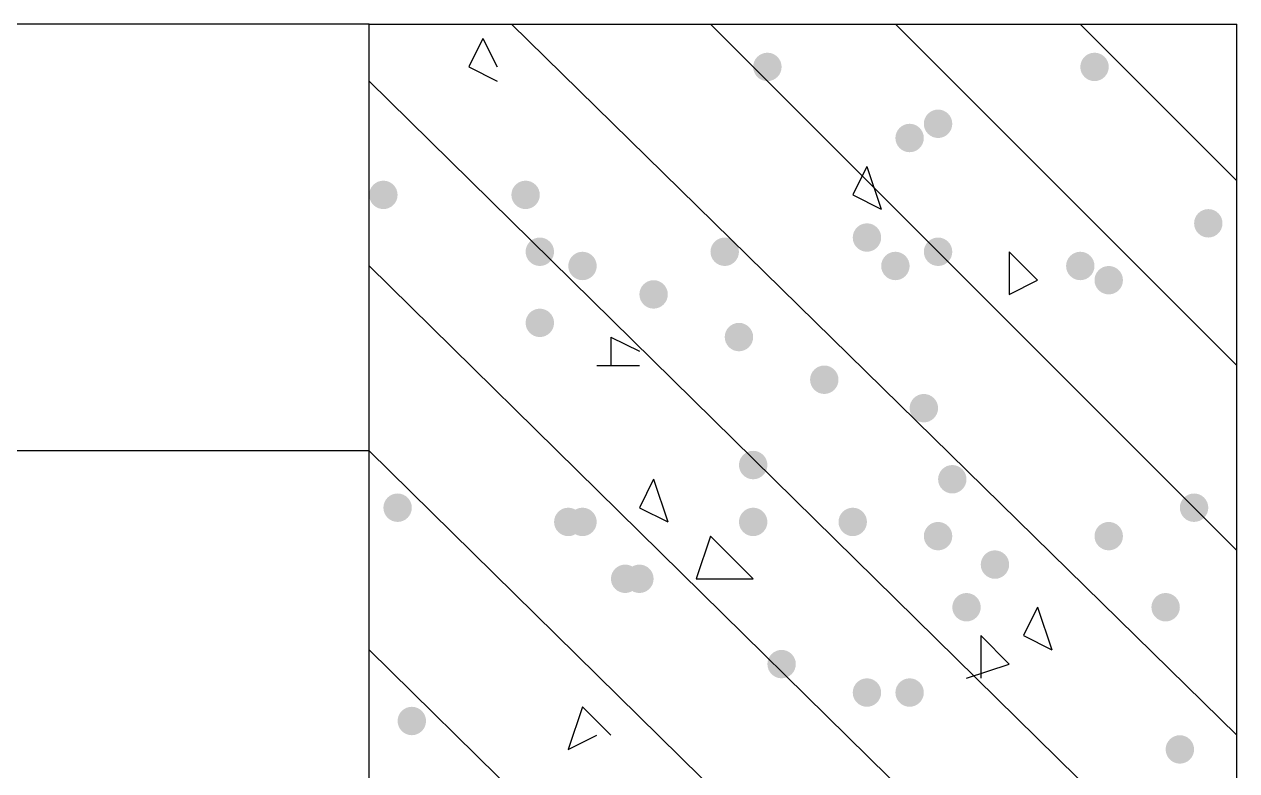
# Model space of a CAD drawing. Header units: inches. Extents: x 11 to 286, y 6 to 196.
# Drawn here: x 183.815 to 187.424, y 105.107 to 107.329 of the extents above; entities that cross this region are included whole.
import ezdxf

# ---------------------------------------------------------------- set-up
doc = ezdxf.new("R2010")
doc.units = ezdxf.units.IN
doc.header["$MEASUREMENT"] = 0
doc.layers.add('PDF_几何图形', color=7, linetype='Continuous')
doc.layers.add('PDF_实体填充', color=7, linetype='Continuous', true_color=0xffffff)

msp = doc.modelspace()

# ---------------------------------------------------------------- hatches: boundary and pattern name
at = {"layer": 'PDF_实体填充', "transparency": 33554559}
h = msp.add_hatch(color=7, dxfattribs=at)
edge = h.paths.add_edge_path(flags=0)
edge.add_spline(control_points=[(186.0691, 107.2021), (186.0691, 107.1788), (186.0501, 107.1598), (186.0268, 107.1598)], knot_values=[0, 0, 0, 0, 1, 1, 1, 1], degree=3, periodic=0)
edge.add_spline(control_points=[(186.0268, 107.1598), (186.0035, 107.1598), (185.9844, 107.1788), (185.9844, 107.2021)], knot_values=[0, 0, 0, 0, 1, 1, 1, 1], degree=3, periodic=0)
edge.add_line((185.9844, 107.2021), (185.9844, 107.2021))
edge.add_spline(control_points=[(185.9844, 107.2021), (185.9844, 107.2254), (186.0035, 107.2444), (186.0268, 107.2444)], knot_values=[0, 0, 0, 0, 1, 1, 1, 1], degree=3, periodic=0)
edge.add_spline(control_points=[(186.0268, 107.2444), (186.0501, 107.2444), (186.0691, 107.2254), (186.0691, 107.2021)], knot_values=[0, 0, 0, 0, 1, 1, 1, 1], degree=3, periodic=0)
edge.add_line((186.0691, 107.2021), (186.0691, 107.2021))
edge.add_line((186.0691, 107.2021), (186.0691, 107.2021))
h = msp.add_hatch(color=7, dxfattribs=at)
edge = h.paths.add_edge_path(flags=0)
edge.add_spline(control_points=[(187.0428, 107.2021), (187.0428, 107.1788), (187.0237, 107.1598), (187.0004, 107.1598)], knot_values=[0, 0, 0, 0, 1, 1, 1, 1], degree=3, periodic=0)
edge.add_spline(control_points=[(187.0004, 107.1598), (186.9772, 107.1598), (186.9581, 107.1788), (186.9581, 107.2021)], knot_values=[0, 0, 0, 0, 1, 1, 1, 1], degree=3, periodic=0)
edge.add_line((186.9581, 107.2021), (186.9581, 107.2021))
edge.add_spline(control_points=[(186.9581, 107.2021), (186.9581, 107.2254), (186.9772, 107.2444), (187.0004, 107.2444)], knot_values=[0, 0, 0, 0, 1, 1, 1, 1], degree=3, periodic=0)
edge.add_spline(control_points=[(187.0004, 107.2444), (187.0237, 107.2444), (187.0428, 107.2254), (187.0428, 107.2021)], knot_values=[0, 0, 0, 0, 1, 1, 1, 1], degree=3, periodic=0)
edge.add_line((187.0428, 107.2021), (187.0428, 107.2021))
edge.add_line((187.0428, 107.2021), (187.0428, 107.2021))
h = msp.add_hatch(color=7, dxfattribs=at)
edge = h.paths.add_edge_path(flags=0)
edge.add_spline(control_points=[(186.5771, 107.0328), (186.5771, 107.0095), (186.5581, 106.9904), (186.5348, 106.9904)], knot_values=[0, 0, 0, 0, 1, 1, 1, 1], degree=3, periodic=0)
edge.add_spline(control_points=[(186.5348, 106.9904), (186.5115, 106.9904), (186.4924, 107.0095), (186.4924, 107.0328)], knot_values=[0, 0, 0, 0, 1, 1, 1, 1], degree=3, periodic=0)
edge.add_line((186.4924, 107.0328), (186.4924, 107.0328))
edge.add_spline(control_points=[(186.4924, 107.0328), (186.4924, 107.0561), (186.5115, 107.0751), (186.5348, 107.0751)], knot_values=[0, 0, 0, 0, 1, 1, 1, 1], degree=3, periodic=0)
edge.add_spline(control_points=[(186.5348, 107.0751), (186.5581, 107.0751), (186.5771, 107.0561), (186.5771, 107.0328)], knot_values=[0, 0, 0, 0, 1, 1, 1, 1], degree=3, periodic=0)
edge.add_line((186.5771, 107.0328), (186.5771, 107.0328))
edge.add_line((186.5771, 107.0328), (186.5771, 107.0328))
h = msp.add_hatch(color=7, dxfattribs=at)
edge = h.paths.add_edge_path(flags=0)
edge.add_spline(control_points=[(186.4924, 106.9904), (186.4924, 106.9672), (186.4734, 106.9481), (186.4501, 106.9481)], knot_values=[0, 0, 0, 0, 1, 1, 1, 1], degree=3, periodic=0)
edge.add_spline(control_points=[(186.4501, 106.9481), (186.4268, 106.9481), (186.4078, 106.9672), (186.4078, 106.9904)], knot_values=[0, 0, 0, 0, 1, 1, 1, 1], degree=3, periodic=0)
edge.add_line((186.4078, 106.9904), (186.4078, 106.9904))
edge.add_spline(control_points=[(186.4078, 106.9904), (186.4078, 107.0137), (186.4268, 107.0328), (186.4501, 107.0328)], knot_values=[0, 0, 0, 0, 1, 1, 1, 1], degree=3, periodic=0)
edge.add_spline(control_points=[(186.4501, 107.0328), (186.4734, 107.0328), (186.4924, 107.0137), (186.4924, 106.9904)], knot_values=[0, 0, 0, 0, 1, 1, 1, 1], degree=3, periodic=0)
edge.add_line((186.4924, 106.9904), (186.4924, 106.9904))
edge.add_line((186.4924, 106.9904), (186.4924, 106.9904))
h = msp.add_hatch(color=7, dxfattribs=at)
edge = h.paths.add_edge_path(flags=0)
edge.add_spline(control_points=[(184.9261, 106.8211), (184.9261, 106.7978), (184.9071, 106.7788), (184.8838, 106.7788)], knot_values=[0, 0, 0, 0, 1, 1, 1, 1], degree=3, periodic=0)
edge.add_spline(control_points=[(184.8838, 106.7788), (184.8605, 106.7788), (184.8414, 106.7978), (184.8414, 106.8211)], knot_values=[0, 0, 0, 0, 1, 1, 1, 1], degree=3, periodic=0)
edge.add_line((184.8414, 106.8211), (184.8414, 106.8211))
edge.add_spline(control_points=[(184.8414, 106.8211), (184.8414, 106.8444), (184.8605, 106.8634), (184.8838, 106.8634)], knot_values=[0, 0, 0, 0, 1, 1, 1, 1], degree=3, periodic=0)
edge.add_spline(control_points=[(184.8838, 106.8634), (184.9071, 106.8634), (184.9261, 106.8444), (184.9261, 106.8211)], knot_values=[0, 0, 0, 0, 1, 1, 1, 1], degree=3, periodic=0)
edge.add_line((184.9261, 106.8211), (184.9261, 106.8211))
edge.add_line((184.9261, 106.8211), (184.9261, 106.8211))
h = msp.add_hatch(color=7, dxfattribs=at)
edge = h.paths.add_edge_path(flags=0)
edge.add_spline(control_points=[(185.3494, 106.8211), (185.3494, 106.7978), (185.3304, 106.7788), (185.3071, 106.7788)], knot_values=[0, 0, 0, 0, 1, 1, 1, 1], degree=3, periodic=0)
edge.add_spline(control_points=[(185.3071, 106.7788), (185.2838, 106.7788), (185.2648, 106.7978), (185.2648, 106.8211)], knot_values=[0, 0, 0, 0, 1, 1, 1, 1], degree=3, periodic=0)
edge.add_line((185.2648, 106.8211), (185.2648, 106.8211))
edge.add_spline(control_points=[(185.2648, 106.8211), (185.2648, 106.8444), (185.2838, 106.8634), (185.3071, 106.8634)], knot_values=[0, 0, 0, 0, 1, 1, 1, 1], degree=3, periodic=0)
edge.add_spline(control_points=[(185.3071, 106.8634), (185.3304, 106.8634), (185.3494, 106.8444), (185.3494, 106.8211)], knot_values=[0, 0, 0, 0, 1, 1, 1, 1], degree=3, periodic=0)
edge.add_line((185.3494, 106.8211), (185.3494, 106.8211))
edge.add_line((185.3494, 106.8211), (185.3494, 106.8211))
h = msp.add_hatch(color=7, dxfattribs=at)
edge = h.paths.add_edge_path(flags=0)
edge.add_spline(control_points=[(187.3814, 106.7364), (187.3814, 106.7132), (187.3624, 106.6941), (187.3391, 106.6941)], knot_values=[0, 0, 0, 0, 1, 1, 1, 1], degree=3, periodic=0)
edge.add_spline(control_points=[(187.3391, 106.6941), (187.3158, 106.6941), (187.2968, 106.7132), (187.2968, 106.7364)], knot_values=[0, 0, 0, 0, 1, 1, 1, 1], degree=3, periodic=0)
edge.add_line((187.2968, 106.7364), (187.2968, 106.7364))
edge.add_spline(control_points=[(187.2968, 106.7364), (187.2968, 106.7597), (187.3158, 106.7788), (187.3391, 106.7788)], knot_values=[0, 0, 0, 0, 1, 1, 1, 1], degree=3, periodic=0)
edge.add_spline(control_points=[(187.3391, 106.7788), (187.3624, 106.7788), (187.3814, 106.7597), (187.3814, 106.7364)], knot_values=[0, 0, 0, 0, 1, 1, 1, 1], degree=3, periodic=0)
edge.add_line((187.3814, 106.7364), (187.3814, 106.7364))
edge.add_line((187.3814, 106.7364), (187.3814, 106.7364))
h = msp.add_hatch(color=7, dxfattribs=at)
edge = h.paths.add_edge_path(flags=0)
edge.add_spline(control_points=[(186.3654, 106.6941), (186.3654, 106.6708), (186.3464, 106.6518), (186.3231, 106.6518)], knot_values=[0, 0, 0, 0, 1, 1, 1, 1], degree=3, periodic=0)
edge.add_spline(control_points=[(186.3231, 106.6518), (186.2998, 106.6518), (186.2808, 106.6708), (186.2808, 106.6941)], knot_values=[0, 0, 0, 0, 1, 1, 1, 1], degree=3, periodic=0)
edge.add_line((186.2808, 106.6941), (186.2808, 106.6941))
edge.add_spline(control_points=[(186.2808, 106.6941), (186.2808, 106.7174), (186.2998, 106.7364), (186.3231, 106.7364)], knot_values=[0, 0, 0, 0, 1, 1, 1, 1], degree=3, periodic=0)
edge.add_spline(control_points=[(186.3231, 106.7364), (186.3464, 106.7364), (186.3654, 106.7174), (186.3654, 106.6941)], knot_values=[0, 0, 0, 0, 1, 1, 1, 1], degree=3, periodic=0)
edge.add_line((186.3654, 106.6941), (186.3654, 106.6941))
edge.add_line((186.3654, 106.6941), (186.3654, 106.6941))
h = msp.add_hatch(color=7, dxfattribs=at)
edge = h.paths.add_edge_path(flags=0)
edge.add_spline(control_points=[(185.3918, 106.6518), (185.3918, 106.6285), (185.3727, 106.6094), (185.3494, 106.6094)], knot_values=[0, 0, 0, 0, 1, 1, 1, 1], degree=3, periodic=0)
edge.add_spline(control_points=[(185.3494, 106.6094), (185.3262, 106.6094), (185.3071, 106.6285), (185.3071, 106.6518)], knot_values=[0, 0, 0, 0, 1, 1, 1, 1], degree=3, periodic=0)
edge.add_line((185.3071, 106.6518), (185.3071, 106.6518))
edge.add_spline(control_points=[(185.3071, 106.6518), (185.3071, 106.6751), (185.3262, 106.6941), (185.3494, 106.6941)], knot_values=[0, 0, 0, 0, 1, 1, 1, 1], degree=3, periodic=0)
edge.add_spline(control_points=[(185.3494, 106.6941), (185.3727, 106.6941), (185.3918, 106.6751), (185.3918, 106.6518)], knot_values=[0, 0, 0, 0, 1, 1, 1, 1], degree=3, periodic=0)
edge.add_line((185.3918, 106.6518), (185.3918, 106.6518))
edge.add_line((185.3918, 106.6518), (185.3918, 106.6518))
h = msp.add_hatch(color=7, dxfattribs=at)
edge = h.paths.add_edge_path(flags=0)
edge.add_spline(control_points=[(185.9421, 106.6518), (185.9421, 106.6285), (185.9231, 106.6094), (185.8998, 106.6094)], knot_values=[0, 0, 0, 0, 1, 1, 1, 1], degree=3, periodic=0)
edge.add_spline(control_points=[(185.8998, 106.6094), (185.8765, 106.6094), (185.8574, 106.6285), (185.8574, 106.6518)], knot_values=[0, 0, 0, 0, 1, 1, 1, 1], degree=3, periodic=0)
edge.add_line((185.8574, 106.6518), (185.8574, 106.6518))
edge.add_spline(control_points=[(185.8574, 106.6518), (185.8574, 106.6751), (185.8765, 106.6941), (185.8998, 106.6941)], knot_values=[0, 0, 0, 0, 1, 1, 1, 1], degree=3, periodic=0)
edge.add_spline(control_points=[(185.8998, 106.6941), (185.9231, 106.6941), (185.9421, 106.6751), (185.9421, 106.6518)], knot_values=[0, 0, 0, 0, 1, 1, 1, 1], degree=3, periodic=0)
edge.add_line((185.9421, 106.6518), (185.9421, 106.6518))
edge.add_line((185.9421, 106.6518), (185.9421, 106.6518))
h = msp.add_hatch(color=7, dxfattribs=at)
edge = h.paths.add_edge_path(flags=0)
edge.add_spline(control_points=[(186.5771, 106.6518), (186.5771, 106.6285), (186.5581, 106.6094), (186.5348, 106.6094)], knot_values=[0, 0, 0, 0, 1, 1, 1, 1], degree=3, periodic=0)
edge.add_spline(control_points=[(186.5348, 106.6094), (186.5115, 106.6094), (186.4924, 106.6285), (186.4924, 106.6518)], knot_values=[0, 0, 0, 0, 1, 1, 1, 1], degree=3, periodic=0)
edge.add_line((186.4924, 106.6518), (186.4924, 106.6518))
edge.add_spline(control_points=[(186.4924, 106.6518), (186.4924, 106.6751), (186.5115, 106.6941), (186.5348, 106.6941)], knot_values=[0, 0, 0, 0, 1, 1, 1, 1], degree=3, periodic=0)
edge.add_spline(control_points=[(186.5348, 106.6941), (186.5581, 106.6941), (186.5771, 106.6751), (186.5771, 106.6518)], knot_values=[0, 0, 0, 0, 1, 1, 1, 1], degree=3, periodic=0)
edge.add_line((186.5771, 106.6518), (186.5771, 106.6518))
edge.add_line((186.5771, 106.6518), (186.5771, 106.6518))
h = msp.add_hatch(color=7, dxfattribs=at)
edge = h.paths.add_edge_path(flags=0)
edge.add_spline(control_points=[(185.5188, 106.6094), (185.5188, 106.5862), (185.4997, 106.5671), (185.4764, 106.5671)], knot_values=[0, 0, 0, 0, 1, 1, 1, 1], degree=3, periodic=0)
edge.add_spline(control_points=[(185.4764, 106.5671), (185.4532, 106.5671), (185.4341, 106.5862), (185.4341, 106.6094)], knot_values=[0, 0, 0, 0, 1, 1, 1, 1], degree=3, periodic=0)
edge.add_line((185.4341, 106.6094), (185.4341, 106.6094))
edge.add_spline(control_points=[(185.4341, 106.6094), (185.4341, 106.6327), (185.4532, 106.6518), (185.4764, 106.6518)], knot_values=[0, 0, 0, 0, 1, 1, 1, 1], degree=3, periodic=0)
edge.add_spline(control_points=[(185.4764, 106.6518), (185.4997, 106.6518), (185.5188, 106.6327), (185.5188, 106.6094)], knot_values=[0, 0, 0, 0, 1, 1, 1, 1], degree=3, periodic=0)
edge.add_line((185.5188, 106.6094), (185.5188, 106.6094))
edge.add_line((185.5188, 106.6094), (185.5188, 106.6094))
h = msp.add_hatch(color=7, dxfattribs=at)
edge = h.paths.add_edge_path(flags=0)
edge.add_spline(control_points=[(186.4501, 106.6094), (186.4501, 106.5862), (186.4311, 106.5671), (186.4078, 106.5671)], knot_values=[0, 0, 0, 0, 1, 1, 1, 1], degree=3, periodic=0)
edge.add_spline(control_points=[(186.4078, 106.5671), (186.3845, 106.5671), (186.3654, 106.5862), (186.3654, 106.6094)], knot_values=[0, 0, 0, 0, 1, 1, 1, 1], degree=3, periodic=0)
edge.add_line((186.3654, 106.6094), (186.3654, 106.6094))
edge.add_spline(control_points=[(186.3654, 106.6094), (186.3654, 106.6327), (186.3845, 106.6518), (186.4078, 106.6518)], knot_values=[0, 0, 0, 0, 1, 1, 1, 1], degree=3, periodic=0)
edge.add_spline(control_points=[(186.4078, 106.6518), (186.4311, 106.6518), (186.4501, 106.6327), (186.4501, 106.6094)], knot_values=[0, 0, 0, 0, 1, 1, 1, 1], degree=3, periodic=0)
edge.add_line((186.4501, 106.6094), (186.4501, 106.6094))
edge.add_line((186.4501, 106.6094), (186.4501, 106.6094))
h = msp.add_hatch(color=7, dxfattribs=at)
edge = h.paths.add_edge_path(flags=0)
edge.add_spline(control_points=[(187.0004, 106.6094), (187.0004, 106.5862), (186.9814, 106.5671), (186.9581, 106.5671)], knot_values=[0, 0, 0, 0, 1, 1, 1, 1], degree=3, periodic=0)
edge.add_spline(control_points=[(186.9581, 106.5671), (186.9348, 106.5671), (186.9158, 106.5862), (186.9158, 106.6094)], knot_values=[0, 0, 0, 0, 1, 1, 1, 1], degree=3, periodic=0)
edge.add_line((186.9158, 106.6094), (186.9158, 106.6094))
edge.add_spline(control_points=[(186.9158, 106.6094), (186.9158, 106.6327), (186.9348, 106.6518), (186.9581, 106.6518)], knot_values=[0, 0, 0, 0, 1, 1, 1, 1], degree=3, periodic=0)
edge.add_spline(control_points=[(186.9581, 106.6518), (186.9814, 106.6518), (187.0004, 106.6327), (187.0004, 106.6094)], knot_values=[0, 0, 0, 0, 1, 1, 1, 1], degree=3, periodic=0)
edge.add_line((187.0004, 106.6094), (187.0004, 106.6094))
edge.add_line((187.0004, 106.6094), (187.0004, 106.6094))
h = msp.add_hatch(color=7, dxfattribs=at)
edge = h.paths.add_edge_path(flags=0)
edge.add_spline(control_points=[(187.0851, 106.5671), (187.0851, 106.5438), (187.0661, 106.5248), (187.0428, 106.5248)], knot_values=[0, 0, 0, 0, 1, 1, 1, 1], degree=3, periodic=0)
edge.add_spline(control_points=[(187.0428, 106.5248), (187.0195, 106.5248), (187.0004, 106.5438), (187.0004, 106.5671)], knot_values=[0, 0, 0, 0, 1, 1, 1, 1], degree=3, periodic=0)
edge.add_line((187.0004, 106.5671), (187.0004, 106.5671))
edge.add_spline(control_points=[(187.0004, 106.5671), (187.0004, 106.5904), (187.0195, 106.6094), (187.0428, 106.6094)], knot_values=[0, 0, 0, 0, 1, 1, 1, 1], degree=3, periodic=0)
edge.add_spline(control_points=[(187.0428, 106.6094), (187.0661, 106.6094), (187.0851, 106.5904), (187.0851, 106.5671)], knot_values=[0, 0, 0, 0, 1, 1, 1, 1], degree=3, periodic=0)
edge.add_line((187.0851, 106.5671), (187.0851, 106.5671))
edge.add_line((187.0851, 106.5671), (187.0851, 106.5671))
h = msp.add_hatch(color=7, dxfattribs=at)
edge = h.paths.add_edge_path(flags=0)
edge.add_spline(control_points=[(185.7304, 106.5248), (185.7304, 106.5015), (185.7114, 106.4824), (185.6881, 106.4824)], knot_values=[0, 0, 0, 0, 1, 1, 1, 1], degree=3, periodic=0)
edge.add_spline(control_points=[(185.6881, 106.4824), (185.6648, 106.4824), (185.6458, 106.5015), (185.6458, 106.5248)], knot_values=[0, 0, 0, 0, 1, 1, 1, 1], degree=3, periodic=0)
edge.add_line((185.6458, 106.5248), (185.6458, 106.5248))
edge.add_spline(control_points=[(185.6458, 106.5248), (185.6458, 106.5481), (185.6648, 106.5671), (185.6881, 106.5671)], knot_values=[0, 0, 0, 0, 1, 1, 1, 1], degree=3, periodic=0)
edge.add_spline(control_points=[(185.6881, 106.5671), (185.7114, 106.5671), (185.7304, 106.5481), (185.7304, 106.5248)], knot_values=[0, 0, 0, 0, 1, 1, 1, 1], degree=3, periodic=0)
edge.add_line((185.7304, 106.5248), (185.7304, 106.5248))
edge.add_line((185.7304, 106.5248), (185.7304, 106.5248))
h = msp.add_hatch(color=7, dxfattribs=at)
edge = h.paths.add_edge_path(flags=0)
edge.add_spline(control_points=[(185.3918, 106.4401), (185.3918, 106.4168), (185.3727, 106.3978), (185.3494, 106.3978)], knot_values=[0, 0, 0, 0, 1, 1, 1, 1], degree=3, periodic=0)
edge.add_spline(control_points=[(185.3494, 106.3978), (185.3262, 106.3978), (185.3071, 106.4168), (185.3071, 106.4401)], knot_values=[0, 0, 0, 0, 1, 1, 1, 1], degree=3, periodic=0)
edge.add_line((185.3071, 106.4401), (185.3071, 106.4401))
edge.add_spline(control_points=[(185.3071, 106.4401), (185.3071, 106.4634), (185.3262, 106.4824), (185.3494, 106.4824)], knot_values=[0, 0, 0, 0, 1, 1, 1, 1], degree=3, periodic=0)
edge.add_spline(control_points=[(185.3494, 106.4824), (185.3727, 106.4824), (185.3918, 106.4634), (185.3918, 106.4401)], knot_values=[0, 0, 0, 0, 1, 1, 1, 1], degree=3, periodic=0)
edge.add_line((185.3918, 106.4401), (185.3918, 106.4401))
edge.add_line((185.3918, 106.4401), (185.3918, 106.4401))
h = msp.add_hatch(color=7, dxfattribs=at)
edge = h.paths.add_edge_path(flags=0)
edge.add_spline(control_points=[(185.9844, 106.3978), (185.9844, 106.3745), (185.9654, 106.3554), (185.9421, 106.3554)], knot_values=[0, 0, 0, 0, 1, 1, 1, 1], degree=3, periodic=0)
edge.add_spline(control_points=[(185.9421, 106.3554), (185.9188, 106.3554), (185.8998, 106.3745), (185.8998, 106.3978)], knot_values=[0, 0, 0, 0, 1, 1, 1, 1], degree=3, periodic=0)
edge.add_line((185.8998, 106.3978), (185.8998, 106.3978))
edge.add_spline(control_points=[(185.8998, 106.3978), (185.8998, 106.4211), (185.9188, 106.4401), (185.9421, 106.4401)], knot_values=[0, 0, 0, 0, 1, 1, 1, 1], degree=3, periodic=0)
edge.add_spline(control_points=[(185.9421, 106.4401), (185.9654, 106.4401), (185.9844, 106.4211), (185.9844, 106.3978)], knot_values=[0, 0, 0, 0, 1, 1, 1, 1], degree=3, periodic=0)
edge.add_line((185.9844, 106.3978), (185.9844, 106.3978))
edge.add_line((185.9844, 106.3978), (185.9844, 106.3978))
h = msp.add_hatch(color=7, dxfattribs=at)
edge = h.paths.add_edge_path(flags=0)
edge.add_spline(control_points=[(186.2384, 106.2708), (186.2384, 106.2475), (186.2194, 106.2284), (186.1961, 106.2284)], knot_values=[0, 0, 0, 0, 1, 1, 1, 1], degree=3, periodic=0)
edge.add_spline(control_points=[(186.1961, 106.2284), (186.1728, 106.2284), (186.1538, 106.2475), (186.1538, 106.2708)], knot_values=[0, 0, 0, 0, 1, 1, 1, 1], degree=3, periodic=0)
edge.add_line((186.1538, 106.2708), (186.1538, 106.2708))
edge.add_spline(control_points=[(186.1538, 106.2708), (186.1538, 106.2941), (186.1728, 106.3131), (186.1961, 106.3131)], knot_values=[0, 0, 0, 0, 1, 1, 1, 1], degree=3, periodic=0)
edge.add_spline(control_points=[(186.1961, 106.3131), (186.2194, 106.3131), (186.2384, 106.2941), (186.2384, 106.2708)], knot_values=[0, 0, 0, 0, 1, 1, 1, 1], degree=3, periodic=0)
edge.add_line((186.2384, 106.2708), (186.2384, 106.2708))
edge.add_line((186.2384, 106.2708), (186.2384, 106.2708))
h = msp.add_hatch(color=7, dxfattribs=at)
edge = h.paths.add_edge_path(flags=0)
edge.add_spline(control_points=[(186.5348, 106.1861), (186.5348, 106.1628), (186.5157, 106.1438), (186.4924, 106.1438)], knot_values=[0, 0, 0, 0, 1, 1, 1, 1], degree=3, periodic=0)
edge.add_spline(control_points=[(186.4924, 106.1438), (186.4692, 106.1438), (186.4501, 106.1628), (186.4501, 106.1861)], knot_values=[0, 0, 0, 0, 1, 1, 1, 1], degree=3, periodic=0)
edge.add_line((186.4501, 106.1861), (186.4501, 106.1861))
edge.add_spline(control_points=[(186.4501, 106.1861), (186.4501, 106.2094), (186.4692, 106.2284), (186.4924, 106.2284)], knot_values=[0, 0, 0, 0, 1, 1, 1, 1], degree=3, periodic=0)
edge.add_spline(control_points=[(186.4924, 106.2284), (186.5157, 106.2284), (186.5348, 106.2094), (186.5348, 106.1861)], knot_values=[0, 0, 0, 0, 1, 1, 1, 1], degree=3, periodic=0)
edge.add_line((186.5348, 106.1861), (186.5348, 106.1861))
edge.add_line((186.5348, 106.1861), (186.5348, 106.1861))
h = msp.add_hatch(color=7, dxfattribs=at)
edge = h.paths.add_edge_path(flags=0)
edge.add_spline(control_points=[(186.0268, 106.0168), (186.0268, 105.9935), (186.0077, 105.9744), (185.9844, 105.9744)], knot_values=[0, 0, 0, 0, 1, 1, 1, 1], degree=3, periodic=0)
edge.add_spline(control_points=[(185.9844, 105.9744), (185.9612, 105.9744), (185.9421, 105.9935), (185.9421, 106.0168)], knot_values=[0, 0, 0, 0, 1, 1, 1, 1], degree=3, periodic=0)
edge.add_line((185.9421, 106.0168), (185.9421, 106.0168))
edge.add_spline(control_points=[(185.9421, 106.0168), (185.9421, 106.0401), (185.9612, 106.0591), (185.9844, 106.0591)], knot_values=[0, 0, 0, 0, 1, 1, 1, 1], degree=3, periodic=0)
edge.add_spline(control_points=[(185.9844, 106.0591), (186.0077, 106.0591), (186.0268, 106.0401), (186.0268, 106.0168)], knot_values=[0, 0, 0, 0, 1, 1, 1, 1], degree=3, periodic=0)
edge.add_line((186.0268, 106.0168), (186.0268, 106.0168))
edge.add_line((186.0268, 106.0168), (186.0268, 106.0168))
h = msp.add_hatch(color=7, dxfattribs=at)
edge = h.paths.add_edge_path(flags=0)
edge.add_spline(control_points=[(186.6194, 105.9744), (186.6194, 105.9512), (186.6004, 105.9321), (186.5771, 105.9321)], knot_values=[0, 0, 0, 0, 1, 1, 1, 1], degree=3, periodic=0)
edge.add_spline(control_points=[(186.5771, 105.9321), (186.5538, 105.9321), (186.5348, 105.9512), (186.5348, 105.9744)], knot_values=[0, 0, 0, 0, 1, 1, 1, 1], degree=3, periodic=0)
edge.add_line((186.5348, 105.9744), (186.5348, 105.9744))
edge.add_spline(control_points=[(186.5348, 105.9744), (186.5348, 105.9977), (186.5538, 106.0168), (186.5771, 106.0168)], knot_values=[0, 0, 0, 0, 1, 1, 1, 1], degree=3, periodic=0)
edge.add_spline(control_points=[(186.5771, 106.0168), (186.6004, 106.0168), (186.6194, 105.9977), (186.6194, 105.9744)], knot_values=[0, 0, 0, 0, 1, 1, 1, 1], degree=3, periodic=0)
edge.add_line((186.6194, 105.9744), (186.6194, 105.9744))
edge.add_line((186.6194, 105.9744), (186.6194, 105.9744))
h = msp.add_hatch(color=7, dxfattribs=at)
edge = h.paths.add_edge_path(flags=0)
edge.add_spline(control_points=[(184.9684, 105.8898), (184.9684, 105.8665), (184.9494, 105.8474), (184.9261, 105.8474)], knot_values=[0, 0, 0, 0, 1, 1, 1, 1], degree=3, periodic=0)
edge.add_spline(control_points=[(184.9261, 105.8474), (184.9028, 105.8474), (184.8838, 105.8665), (184.8838, 105.8898)], knot_values=[0, 0, 0, 0, 1, 1, 1, 1], degree=3, periodic=0)
edge.add_line((184.8838, 105.8898), (184.8838, 105.8898))
edge.add_spline(control_points=[(184.8838, 105.8898), (184.8838, 105.9131), (184.9028, 105.9321), (184.9261, 105.9321)], knot_values=[0, 0, 0, 0, 1, 1, 1, 1], degree=3, periodic=0)
edge.add_spline(control_points=[(184.9261, 105.9321), (184.9494, 105.9321), (184.9684, 105.9131), (184.9684, 105.8898)], knot_values=[0, 0, 0, 0, 1, 1, 1, 1], degree=3, periodic=0)
edge.add_line((184.9684, 105.8898), (184.9684, 105.8898))
edge.add_line((184.9684, 105.8898), (184.9684, 105.8898))
h = msp.add_hatch(color=7, dxfattribs=at)
edge = h.paths.add_edge_path(flags=0)
edge.add_spline(control_points=[(187.3391, 105.8898), (187.3391, 105.8665), (187.3201, 105.8474), (187.2968, 105.8474)], knot_values=[0, 0, 0, 0, 1, 1, 1, 1], degree=3, periodic=0)
edge.add_spline(control_points=[(187.2968, 105.8474), (187.2735, 105.8474), (187.2544, 105.8665), (187.2544, 105.8898)], knot_values=[0, 0, 0, 0, 1, 1, 1, 1], degree=3, periodic=0)
edge.add_line((187.2544, 105.8898), (187.2544, 105.8898))
edge.add_spline(control_points=[(187.2544, 105.8898), (187.2544, 105.9131), (187.2735, 105.9321), (187.2968, 105.9321)], knot_values=[0, 0, 0, 0, 1, 1, 1, 1], degree=3, periodic=0)
edge.add_spline(control_points=[(187.2968, 105.9321), (187.3201, 105.9321), (187.3391, 105.9131), (187.3391, 105.8898)], knot_values=[0, 0, 0, 0, 1, 1, 1, 1], degree=3, periodic=0)
edge.add_line((187.3391, 105.8898), (187.3391, 105.8898))
edge.add_line((187.3391, 105.8898), (187.3391, 105.8898))
h = msp.add_hatch(color=7, dxfattribs=at)
edge = h.paths.add_edge_path(flags=0)
edge.add_spline(control_points=[(185.4764, 105.8474), (185.4764, 105.8242), (185.4574, 105.8051), (185.4341, 105.8051)], knot_values=[0, 0, 0, 0, 1, 1, 1, 1], degree=3, periodic=0)
edge.add_spline(control_points=[(185.4341, 105.8051), (185.4108, 105.8051), (185.3918, 105.8242), (185.3918, 105.8474)], knot_values=[0, 0, 0, 0, 1, 1, 1, 1], degree=3, periodic=0)
edge.add_line((185.3918, 105.8474), (185.3918, 105.8474))
edge.add_spline(control_points=[(185.3918, 105.8474), (185.3918, 105.8707), (185.4108, 105.8898), (185.4341, 105.8898)], knot_values=[0, 0, 0, 0, 1, 1, 1, 1], degree=3, periodic=0)
edge.add_spline(control_points=[(185.4341, 105.8898), (185.4574, 105.8898), (185.4764, 105.8707), (185.4764, 105.8474)], knot_values=[0, 0, 0, 0, 1, 1, 1, 1], degree=3, periodic=0)
edge.add_line((185.4764, 105.8474), (185.4764, 105.8474))
edge.add_line((185.4764, 105.8474), (185.4764, 105.8474))
h = msp.add_hatch(color=7, dxfattribs=at)
edge = h.paths.add_edge_path(flags=0)
edge.add_spline(control_points=[(185.5188, 105.8474), (185.5188, 105.8242), (185.4997, 105.8051), (185.4764, 105.8051)], knot_values=[0, 0, 0, 0, 1, 1, 1, 1], degree=3, periodic=0)
edge.add_spline(control_points=[(185.4764, 105.8051), (185.4532, 105.8051), (185.4341, 105.8242), (185.4341, 105.8474)], knot_values=[0, 0, 0, 0, 1, 1, 1, 1], degree=3, periodic=0)
edge.add_line((185.4341, 105.8474), (185.4341, 105.8474))
edge.add_spline(control_points=[(185.4341, 105.8474), (185.4341, 105.8707), (185.4532, 105.8898), (185.4764, 105.8898)], knot_values=[0, 0, 0, 0, 1, 1, 1, 1], degree=3, periodic=0)
edge.add_spline(control_points=[(185.4764, 105.8898), (185.4997, 105.8898), (185.5188, 105.8707), (185.5188, 105.8474)], knot_values=[0, 0, 0, 0, 1, 1, 1, 1], degree=3, periodic=0)
edge.add_line((185.5188, 105.8474), (185.5188, 105.8474))
edge.add_line((185.5188, 105.8474), (185.5188, 105.8474))
h = msp.add_hatch(color=7, dxfattribs=at)
edge = h.paths.add_edge_path(flags=0)
edge.add_spline(control_points=[(186.0268, 105.8474), (186.0268, 105.8242), (186.0077, 105.8051), (185.9844, 105.8051)], knot_values=[0, 0, 0, 0, 1, 1, 1, 1], degree=3, periodic=0)
edge.add_spline(control_points=[(185.9844, 105.8051), (185.9612, 105.8051), (185.9421, 105.8242), (185.9421, 105.8474)], knot_values=[0, 0, 0, 0, 1, 1, 1, 1], degree=3, periodic=0)
edge.add_line((185.9421, 105.8474), (185.9421, 105.8474))
edge.add_spline(control_points=[(185.9421, 105.8474), (185.9421, 105.8707), (185.9612, 105.8898), (185.9844, 105.8898)], knot_values=[0, 0, 0, 0, 1, 1, 1, 1], degree=3, periodic=0)
edge.add_spline(control_points=[(185.9844, 105.8898), (186.0077, 105.8898), (186.0268, 105.8707), (186.0268, 105.8474)], knot_values=[0, 0, 0, 0, 1, 1, 1, 1], degree=3, periodic=0)
edge.add_line((186.0268, 105.8474), (186.0268, 105.8474))
edge.add_line((186.0268, 105.8474), (186.0268, 105.8474))
h = msp.add_hatch(color=7, dxfattribs=at)
edge = h.paths.add_edge_path(flags=0)
edge.add_spline(control_points=[(186.3231, 105.8474), (186.3231, 105.8242), (186.3041, 105.8051), (186.2808, 105.8051)], knot_values=[0, 0, 0, 0, 1, 1, 1, 1], degree=3, periodic=0)
edge.add_spline(control_points=[(186.2808, 105.8051), (186.2575, 105.8051), (186.2384, 105.8242), (186.2384, 105.8474)], knot_values=[0, 0, 0, 0, 1, 1, 1, 1], degree=3, periodic=0)
edge.add_line((186.2384, 105.8474), (186.2384, 105.8474))
edge.add_spline(control_points=[(186.2384, 105.8474), (186.2384, 105.8707), (186.2575, 105.8898), (186.2808, 105.8898)], knot_values=[0, 0, 0, 0, 1, 1, 1, 1], degree=3, periodic=0)
edge.add_spline(control_points=[(186.2808, 105.8898), (186.3041, 105.8898), (186.3231, 105.8707), (186.3231, 105.8474)], knot_values=[0, 0, 0, 0, 1, 1, 1, 1], degree=3, periodic=0)
edge.add_line((186.3231, 105.8474), (186.3231, 105.8474))
edge.add_line((186.3231, 105.8474), (186.3231, 105.8474))
h = msp.add_hatch(color=7, dxfattribs=at)
edge = h.paths.add_edge_path(flags=0)
edge.add_spline(control_points=[(186.5771, 105.8051), (186.5771, 105.7818), (186.5581, 105.7628), (186.5348, 105.7628)], knot_values=[0, 0, 0, 0, 1, 1, 1, 1], degree=3, periodic=0)
edge.add_spline(control_points=[(186.5348, 105.7628), (186.5115, 105.7628), (186.4924, 105.7818), (186.4924, 105.8051)], knot_values=[0, 0, 0, 0, 1, 1, 1, 1], degree=3, periodic=0)
edge.add_line((186.4924, 105.8051), (186.4924, 105.8051))
edge.add_spline(control_points=[(186.4924, 105.8051), (186.4924, 105.8284), (186.5115, 105.8474), (186.5348, 105.8474)], knot_values=[0, 0, 0, 0, 1, 1, 1, 1], degree=3, periodic=0)
edge.add_spline(control_points=[(186.5348, 105.8474), (186.5581, 105.8474), (186.5771, 105.8284), (186.5771, 105.8051)], knot_values=[0, 0, 0, 0, 1, 1, 1, 1], degree=3, periodic=0)
edge.add_line((186.5771, 105.8051), (186.5771, 105.8051))
edge.add_line((186.5771, 105.8051), (186.5771, 105.8051))
h = msp.add_hatch(color=7, dxfattribs=at)
edge = h.paths.add_edge_path(flags=0)
edge.add_spline(control_points=[(187.0851, 105.8051), (187.0851, 105.7818), (187.0661, 105.7628), (187.0428, 105.7628)], knot_values=[0, 0, 0, 0, 1, 1, 1, 1], degree=3, periodic=0)
edge.add_spline(control_points=[(187.0428, 105.7628), (187.0195, 105.7628), (187.0004, 105.7818), (187.0004, 105.8051)], knot_values=[0, 0, 0, 0, 1, 1, 1, 1], degree=3, periodic=0)
edge.add_line((187.0004, 105.8051), (187.0004, 105.8051))
edge.add_spline(control_points=[(187.0004, 105.8051), (187.0004, 105.8284), (187.0195, 105.8474), (187.0428, 105.8474)], knot_values=[0, 0, 0, 0, 1, 1, 1, 1], degree=3, periodic=0)
edge.add_spline(control_points=[(187.0428, 105.8474), (187.0661, 105.8474), (187.0851, 105.8284), (187.0851, 105.8051)], knot_values=[0, 0, 0, 0, 1, 1, 1, 1], degree=3, periodic=0)
edge.add_line((187.0851, 105.8051), (187.0851, 105.8051))
edge.add_line((187.0851, 105.8051), (187.0851, 105.8051))
h = msp.add_hatch(color=7, dxfattribs=at)
edge = h.paths.add_edge_path(flags=0)
edge.add_spline(control_points=[(186.7464, 105.7204), (186.7464, 105.6972), (186.7274, 105.6781), (186.7041, 105.6781)], knot_values=[0, 0, 0, 0, 1, 1, 1, 1], degree=3, periodic=0)
edge.add_spline(control_points=[(186.7041, 105.6781), (186.6808, 105.6781), (186.6618, 105.6972), (186.6618, 105.7204)], knot_values=[0, 0, 0, 0, 1, 1, 1, 1], degree=3, periodic=0)
edge.add_line((186.6618, 105.7204), (186.6618, 105.7204))
edge.add_spline(control_points=[(186.6618, 105.7204), (186.6618, 105.7437), (186.6808, 105.7628), (186.7041, 105.7628)], knot_values=[0, 0, 0, 0, 1, 1, 1, 1], degree=3, periodic=0)
edge.add_spline(control_points=[(186.7041, 105.7628), (186.7274, 105.7628), (186.7464, 105.7437), (186.7464, 105.7204)], knot_values=[0, 0, 0, 0, 1, 1, 1, 1], degree=3, periodic=0)
edge.add_line((186.7464, 105.7204), (186.7464, 105.7204))
edge.add_line((186.7464, 105.7204), (186.7464, 105.7204))
h = msp.add_hatch(color=7, dxfattribs=at)
edge = h.paths.add_edge_path(flags=0)
edge.add_spline(control_points=[(185.6458, 105.6781), (185.6458, 105.6548), (185.6267, 105.6358), (185.6034, 105.6358)], knot_values=[0, 0, 0, 0, 1, 1, 1, 1], degree=3, periodic=0)
edge.add_spline(control_points=[(185.6034, 105.6358), (185.5802, 105.6358), (185.5611, 105.6548), (185.5611, 105.6781)], knot_values=[0, 0, 0, 0, 1, 1, 1, 1], degree=3, periodic=0)
edge.add_line((185.5611, 105.6781), (185.5611, 105.6781))
edge.add_spline(control_points=[(185.5611, 105.6781), (185.5611, 105.7014), (185.5802, 105.7204), (185.6034, 105.7204)], knot_values=[0, 0, 0, 0, 1, 1, 1, 1], degree=3, periodic=0)
edge.add_spline(control_points=[(185.6034, 105.7204), (185.6267, 105.7204), (185.6458, 105.7014), (185.6458, 105.6781)], knot_values=[0, 0, 0, 0, 1, 1, 1, 1], degree=3, periodic=0)
edge.add_line((185.6458, 105.6781), (185.6458, 105.6781))
edge.add_line((185.6458, 105.6781), (185.6458, 105.6781))
h = msp.add_hatch(color=7, dxfattribs=at)
edge = h.paths.add_edge_path(flags=0)
edge.add_spline(control_points=[(185.6881, 105.6781), (185.6881, 105.6548), (185.6691, 105.6358), (185.6458, 105.6358)], knot_values=[0, 0, 0, 0, 1, 1, 1, 1], degree=3, periodic=0)
edge.add_spline(control_points=[(185.6458, 105.6358), (185.6225, 105.6358), (185.6034, 105.6548), (185.6034, 105.6781)], knot_values=[0, 0, 0, 0, 1, 1, 1, 1], degree=3, periodic=0)
edge.add_line((185.6034, 105.6781), (185.6034, 105.6781))
edge.add_spline(control_points=[(185.6034, 105.6781), (185.6034, 105.7014), (185.6225, 105.7204), (185.6458, 105.7204)], knot_values=[0, 0, 0, 0, 1, 1, 1, 1], degree=3, periodic=0)
edge.add_spline(control_points=[(185.6458, 105.7204), (185.6691, 105.7204), (185.6881, 105.7014), (185.6881, 105.6781)], knot_values=[0, 0, 0, 0, 1, 1, 1, 1], degree=3, periodic=0)
edge.add_line((185.6881, 105.6781), (185.6881, 105.6781))
edge.add_line((185.6881, 105.6781), (185.6881, 105.6781))
h = msp.add_hatch(color=7, dxfattribs=at)
edge = h.paths.add_edge_path(flags=0)
edge.add_spline(control_points=[(186.6618, 105.5934), (186.6618, 105.5702), (186.6427, 105.5511), (186.6194, 105.5511)], knot_values=[0, 0, 0, 0, 1, 1, 1, 1], degree=3, periodic=0)
edge.add_spline(control_points=[(186.6194, 105.5511), (186.5962, 105.5511), (186.5771, 105.5702), (186.5771, 105.5934)], knot_values=[0, 0, 0, 0, 1, 1, 1, 1], degree=3, periodic=0)
edge.add_line((186.5771, 105.5934), (186.5771, 105.5934))
edge.add_spline(control_points=[(186.5771, 105.5934), (186.5771, 105.6167), (186.5962, 105.6358), (186.6194, 105.6358)], knot_values=[0, 0, 0, 0, 1, 1, 1, 1], degree=3, periodic=0)
edge.add_spline(control_points=[(186.6194, 105.6358), (186.6427, 105.6358), (186.6618, 105.6167), (186.6618, 105.5934)], knot_values=[0, 0, 0, 0, 1, 1, 1, 1], degree=3, periodic=0)
edge.add_line((186.6618, 105.5934), (186.6618, 105.5934))
edge.add_line((186.6618, 105.5934), (186.6618, 105.5934))
h = msp.add_hatch(color=7, dxfattribs=at)
edge = h.paths.add_edge_path(flags=0)
edge.add_spline(control_points=[(187.2544, 105.5934), (187.2544, 105.5702), (187.2354, 105.5511), (187.2121, 105.5511)], knot_values=[0, 0, 0, 0, 1, 1, 1, 1], degree=3, periodic=0)
edge.add_spline(control_points=[(187.2121, 105.5511), (187.1888, 105.5511), (187.1698, 105.5702), (187.1698, 105.5934)], knot_values=[0, 0, 0, 0, 1, 1, 1, 1], degree=3, periodic=0)
edge.add_line((187.1698, 105.5934), (187.1698, 105.5934))
edge.add_spline(control_points=[(187.1698, 105.5934), (187.1698, 105.6167), (187.1888, 105.6358), (187.2121, 105.6358)], knot_values=[0, 0, 0, 0, 1, 1, 1, 1], degree=3, periodic=0)
edge.add_spline(control_points=[(187.2121, 105.6358), (187.2354, 105.6358), (187.2544, 105.6167), (187.2544, 105.5934)], knot_values=[0, 0, 0, 0, 1, 1, 1, 1], degree=3, periodic=0)
edge.add_line((187.2544, 105.5934), (187.2544, 105.5934))
edge.add_line((187.2544, 105.5934), (187.2544, 105.5934))
h = msp.add_hatch(color=7, dxfattribs=at)
edge = h.paths.add_edge_path(flags=0)
edge.add_spline(control_points=[(186.1114, 105.4241), (186.1114, 105.4008), (186.0924, 105.3818), (186.0691, 105.3818)], knot_values=[0, 0, 0, 0, 1, 1, 1, 1], degree=3, periodic=0)
edge.add_spline(control_points=[(186.0691, 105.3818), (186.0458, 105.3818), (186.0268, 105.4008), (186.0268, 105.4241)], knot_values=[0, 0, 0, 0, 1, 1, 1, 1], degree=3, periodic=0)
edge.add_line((186.0268, 105.4241), (186.0268, 105.4241))
edge.add_spline(control_points=[(186.0268, 105.4241), (186.0268, 105.4474), (186.0458, 105.4664), (186.0691, 105.4664)], knot_values=[0, 0, 0, 0, 1, 1, 1, 1], degree=3, periodic=0)
edge.add_spline(control_points=[(186.0691, 105.4664), (186.0924, 105.4664), (186.1114, 105.4474), (186.1114, 105.4241)], knot_values=[0, 0, 0, 0, 1, 1, 1, 1], degree=3, periodic=0)
edge.add_line((186.1114, 105.4241), (186.1114, 105.4241))
edge.add_line((186.1114, 105.4241), (186.1114, 105.4241))
h = msp.add_hatch(color=7, dxfattribs=at)
edge = h.paths.add_edge_path(flags=0)
edge.add_spline(control_points=[(186.3654, 105.3394), (186.3654, 105.3162), (186.3464, 105.2971), (186.3231, 105.2971)], knot_values=[0, 0, 0, 0, 1, 1, 1, 1], degree=3, periodic=0)
edge.add_spline(control_points=[(186.3231, 105.2971), (186.2998, 105.2971), (186.2808, 105.3162), (186.2808, 105.3394)], knot_values=[0, 0, 0, 0, 1, 1, 1, 1], degree=3, periodic=0)
edge.add_line((186.2808, 105.3394), (186.2808, 105.3394))
edge.add_spline(control_points=[(186.2808, 105.3394), (186.2808, 105.3627), (186.2998, 105.3818), (186.3231, 105.3818)], knot_values=[0, 0, 0, 0, 1, 1, 1, 1], degree=3, periodic=0)
edge.add_spline(control_points=[(186.3231, 105.3818), (186.3464, 105.3818), (186.3654, 105.3627), (186.3654, 105.3394)], knot_values=[0, 0, 0, 0, 1, 1, 1, 1], degree=3, periodic=0)
edge.add_line((186.3654, 105.3394), (186.3654, 105.3394))
edge.add_line((186.3654, 105.3394), (186.3654, 105.3394))
h = msp.add_hatch(color=7, dxfattribs=at)
edge = h.paths.add_edge_path(flags=0)
edge.add_spline(control_points=[(186.4924, 105.3394), (186.4924, 105.3162), (186.4734, 105.2971), (186.4501, 105.2971)], knot_values=[0, 0, 0, 0, 1, 1, 1, 1], degree=3, periodic=0)
edge.add_spline(control_points=[(186.4501, 105.2971), (186.4268, 105.2971), (186.4078, 105.3162), (186.4078, 105.3394)], knot_values=[0, 0, 0, 0, 1, 1, 1, 1], degree=3, periodic=0)
edge.add_line((186.4078, 105.3394), (186.4078, 105.3394))
edge.add_spline(control_points=[(186.4078, 105.3394), (186.4078, 105.3627), (186.4268, 105.3818), (186.4501, 105.3818)], knot_values=[0, 0, 0, 0, 1, 1, 1, 1], degree=3, periodic=0)
edge.add_spline(control_points=[(186.4501, 105.3818), (186.4734, 105.3818), (186.4924, 105.3627), (186.4924, 105.3394)], knot_values=[0, 0, 0, 0, 1, 1, 1, 1], degree=3, periodic=0)
edge.add_line((186.4924, 105.3394), (186.4924, 105.3394))
edge.add_line((186.4924, 105.3394), (186.4924, 105.3394))
h = msp.add_hatch(color=7, dxfattribs=at)
edge = h.paths.add_edge_path(flags=0)
edge.add_spline(control_points=[(185.0108, 105.2548), (185.0108, 105.2315), (184.9917, 105.2124), (184.9684, 105.2124)], knot_values=[0, 0, 0, 0, 1, 1, 1, 1], degree=3, periodic=0)
edge.add_spline(control_points=[(184.9684, 105.2124), (184.9452, 105.2124), (184.9261, 105.2315), (184.9261, 105.2548)], knot_values=[0, 0, 0, 0, 1, 1, 1, 1], degree=3, periodic=0)
edge.add_line((184.9261, 105.2548), (184.9261, 105.2548))
edge.add_spline(control_points=[(184.9261, 105.2548), (184.9261, 105.2781), (184.9452, 105.2971), (184.9684, 105.2971)], knot_values=[0, 0, 0, 0, 1, 1, 1, 1], degree=3, periodic=0)
edge.add_spline(control_points=[(184.9684, 105.2971), (184.9917, 105.2971), (185.0108, 105.2781), (185.0108, 105.2548)], knot_values=[0, 0, 0, 0, 1, 1, 1, 1], degree=3, periodic=0)
edge.add_line((185.0108, 105.2548), (185.0108, 105.2548))
edge.add_line((185.0108, 105.2548), (185.0108, 105.2548))
h = msp.add_hatch(color=7, dxfattribs=at)
edge = h.paths.add_edge_path(flags=0)
edge.add_spline(control_points=[(187.2968, 105.1701), (187.2968, 105.1468), (187.2777, 105.1278), (187.2544, 105.1278)], knot_values=[0, 0, 0, 0, 1, 1, 1, 1], degree=3, periodic=0)
edge.add_spline(control_points=[(187.2544, 105.1278), (187.2312, 105.1278), (187.2121, 105.1468), (187.2121, 105.1701)], knot_values=[0, 0, 0, 0, 1, 1, 1, 1], degree=3, periodic=0)
edge.add_line((187.2121, 105.1701), (187.2121, 105.1701))
edge.add_spline(control_points=[(187.2121, 105.1701), (187.2121, 105.1934), (187.2312, 105.2124), (187.2544, 105.2124)], knot_values=[0, 0, 0, 0, 1, 1, 1, 1], degree=3, periodic=0)
edge.add_spline(control_points=[(187.2544, 105.2124), (187.2777, 105.2124), (187.2968, 105.1934), (187.2968, 105.1701)], knot_values=[0, 0, 0, 0, 1, 1, 1, 1], degree=3, periodic=0)
edge.add_line((187.2968, 105.1701), (187.2968, 105.1701))
edge.add_line((187.2968, 105.1701), (187.2968, 105.1701))

# ---------------------------------------------------------------- linework, layer by layer
at = {"layer": 'PDF_几何图形'}
for p, q in [((184.8414, 107.3291), (163.8864, 107.3291)), ((184.8414, 70.5414), (184.8414, 107.3291)), ((184.8414, 107.3291), (187.4238, 107.3291)), ((185.2648, 107.3291), (187.4238, 105.2124)), ((185.8574, 107.3291), (187.4238, 105.7628)), ((186.4078, 107.3291), (187.4238, 106.3131)), ((186.9581, 107.3291), (187.4238, 106.8634)), ((187.4238, 68.0014), (187.4238, 107.3291)), ((185.1801, 107.2868), (185.2224, 107.2021)), ((184.8414, 107.1598), (187.4238, 104.6198)), ((186.3231, 106.9058), (186.2808, 106.8211)), ((186.3231, 106.9058), (186.3654, 106.7788)), ((186.2808, 106.8211), (186.3654, 106.7788)), ((186.7464, 106.6518), (186.8311, 106.5671)), ((186.7464, 106.6518), (186.7464, 106.5248)), ((184.8414, 106.6094), (187.4238, 104.0694)), ((186.7464, 106.5248), (186.8311, 106.5671)), ((185.5611, 106.3978), (185.6458, 106.3554)), ((185.5611, 106.3978), (185.5611, 106.3131)), ((185.5188, 106.3131), (185.6458, 106.3131)), ((184.8414, 106.0591), (163.8864, 106.0591)), ((184.8414, 106.0591), (187.4238, 103.5191)), ((185.6881, 105.9744), (185.6458, 105.8898)), ((185.6881, 105.9744), (185.7304, 105.8474)), ((185.6458, 105.8898), (185.7304, 105.8474)), ((185.8574, 105.8051), (185.8151, 105.6781)), ((185.8574, 105.8051), (185.9844, 105.6781)), ((185.8151, 105.6781), (185.9844, 105.6781)), ((186.8311, 105.5934), (186.7888, 105.5088)), ((186.8311, 105.5934), (186.8734, 105.4664)), ((186.6618, 105.5088), (186.7464, 105.4241)), ((186.6618, 105.5088), (186.6618, 105.3818)), ((186.7888, 105.5088), (186.8734, 105.4664)), ((184.8414, 105.4664), (187.4238, 102.9264)), ((186.6194, 105.3818), (186.7464, 105.4241)), ((185.4764, 105.2971), (185.4341, 105.1701)), ((185.4764, 105.2971), (185.5611, 105.2124)), ((185.4341, 105.1701), (185.5188, 105.2124))]:
    msp.add_line(p, q, dxfattribs=at)
msp.add_lwpolyline([(185.1801, 107.2868), (185.1378, 107.2021), (185.2224, 107.1598)], dxfattribs=at)

doc.saveas('drawing.dxf')
